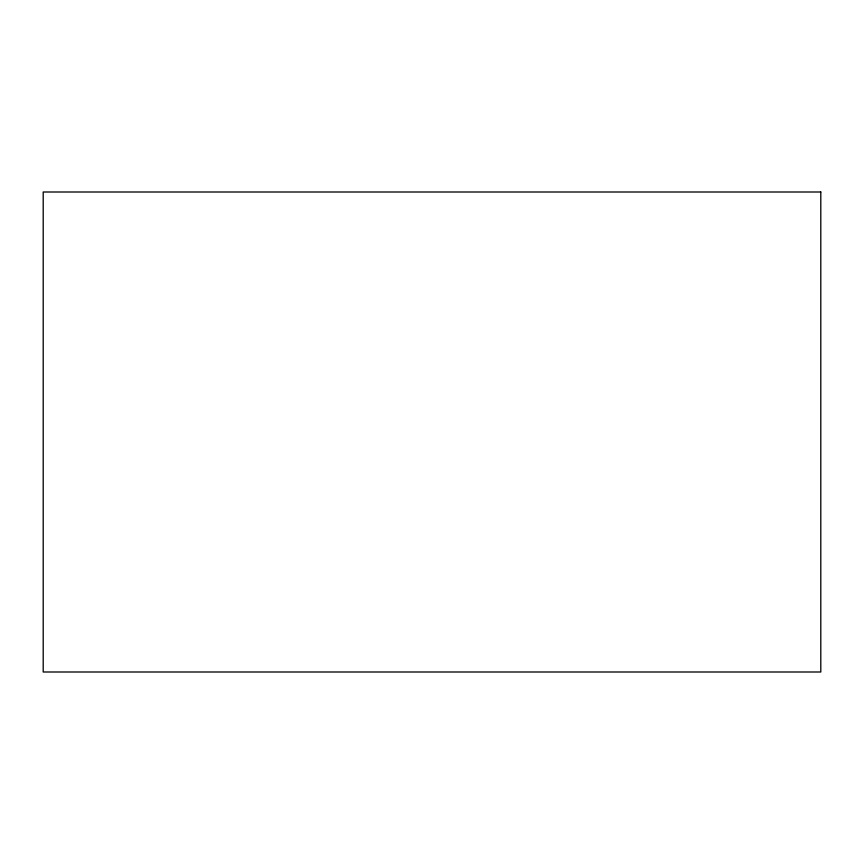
<?xml version="1.0" encoding="UTF-8"?>
<svg xmlns="http://www.w3.org/2000/svg" width="864" height="864" viewBox="0 0 864 864"><rect width="100%" height="100%" fill="white"/><g stroke="black" fill="none" stroke-linecap="round" stroke-linejoin="round"><path stroke-width="1.3" d="M820.8 192.002L43.2 192.002L43.2 671.998L820.8 671.998L820.8 192.002"/></g></svg>
